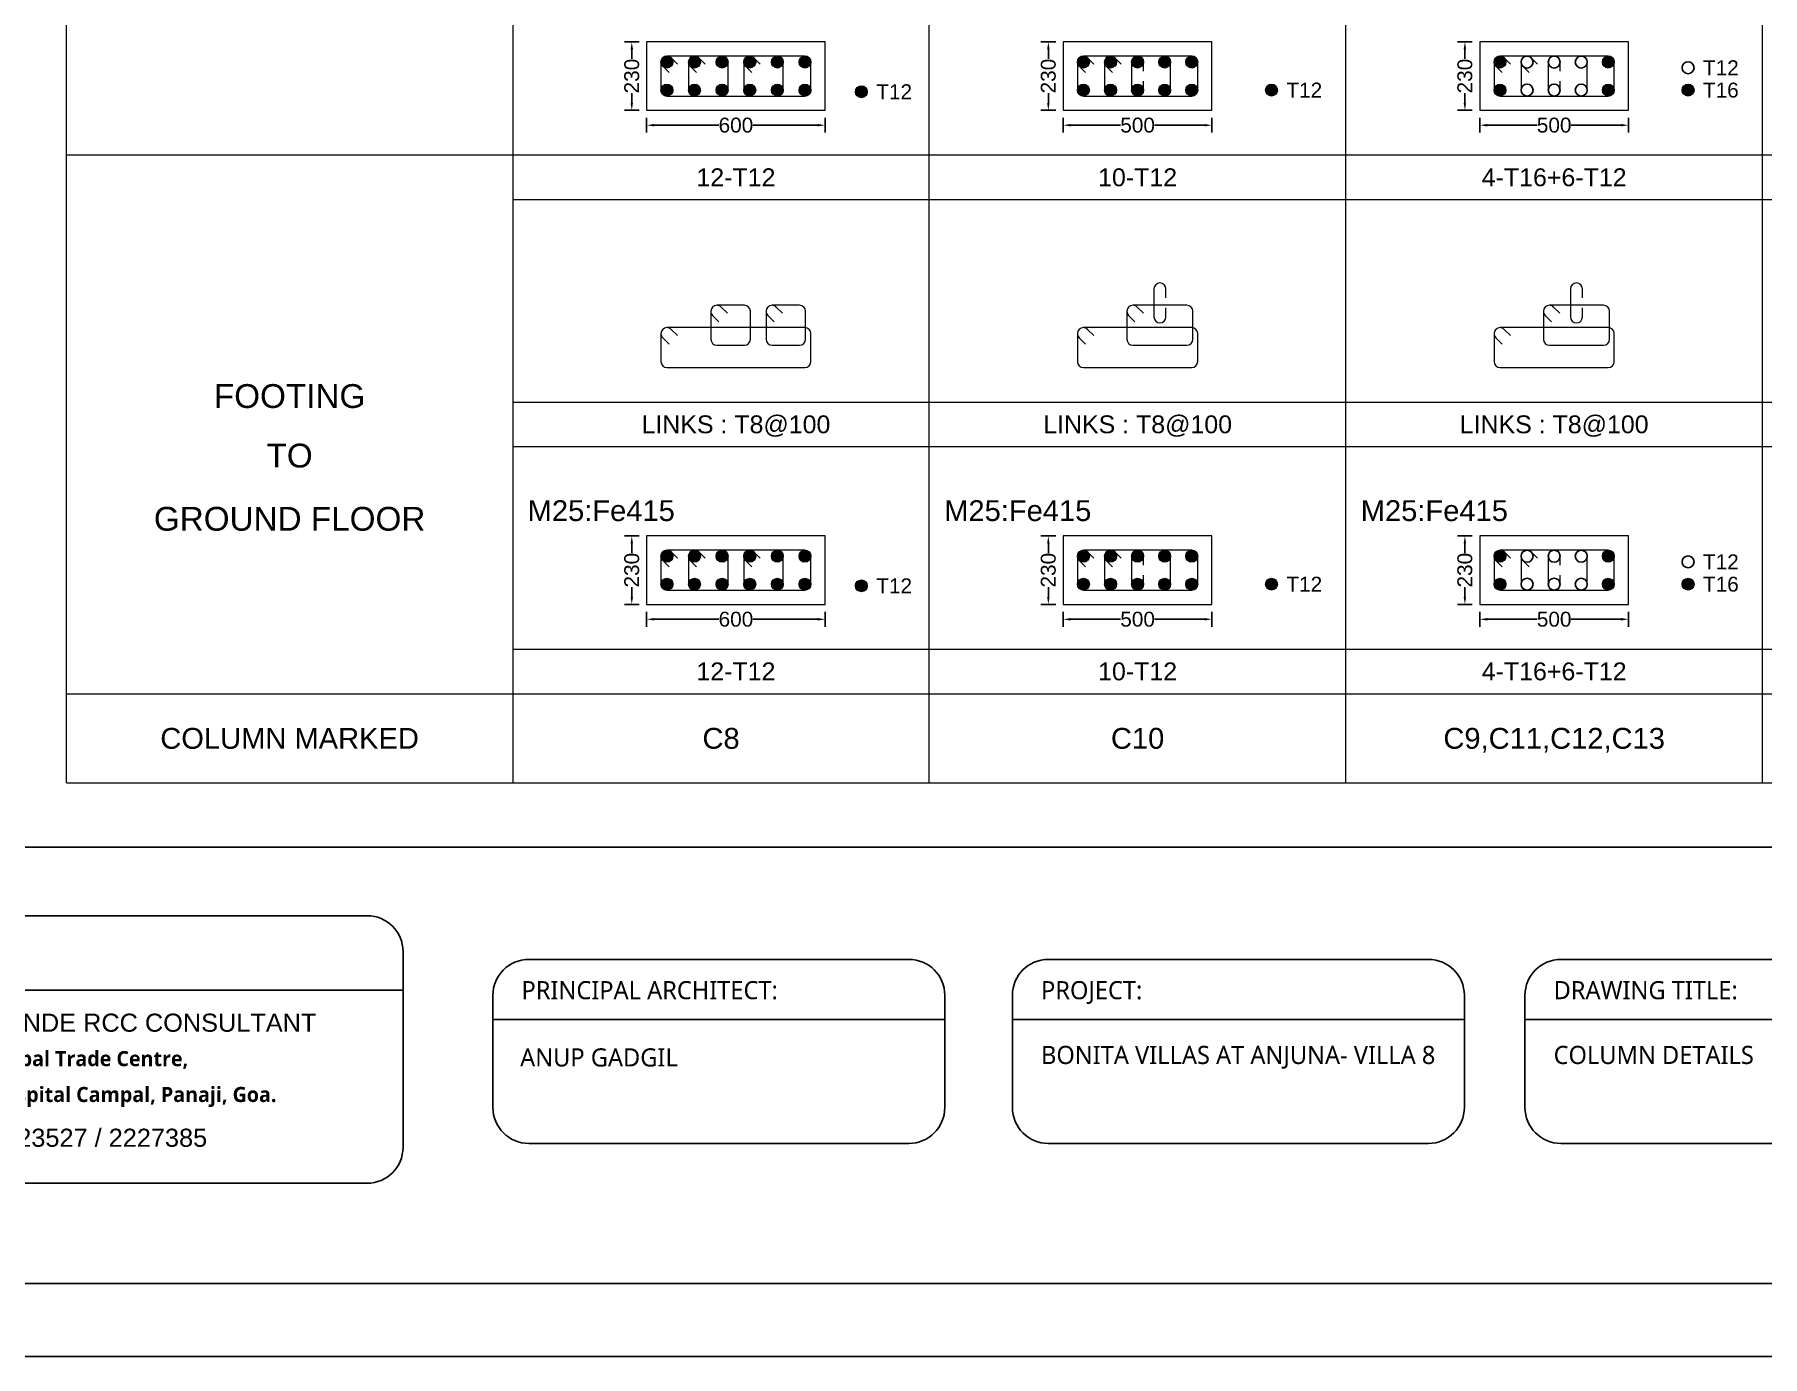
# Model space of a CAD drawing. Header units: millimetres. Extents: x 660818 to 959388, y -495289 to 50450.
# Drawn here: x 731045 to 736852, y -120257 to -115816 of the extents above; entities that cross this region are included whole.
import ezdxf
from ezdxf.enums import TextEntityAlignment as Align

# ---------------------------------------------------------------- set-up
doc = ezdxf.new("R2010")
doc.units = ezdxf.units.MM
doc.header["$LTSCALE"] = 0.01
doc.header["$MEASUREMENT"] = 0
doc.header["$PDMODE"] = 35
for name, color, linetype, lineweight in [('Bar', 4, 'Continuous', 0), ('BorderLine', 7, 'Continuous', 0), ('ConCreatPl', 6, 'Continuous', 0), ('Dim Line', 140, 'Continuous', 0), ('Stirrup', 7, 'Continuous', 0), ('Text1', 2, 'Continuous', 0)]:
    doc.layers.add(name, color=color, linetype=linetype, lineweight=lineweight)
doc.layers.add('RAFT', color=1, linetype='Continuous')
doc.layers.add('Reinforcement', color=130, linetype='Continuous')
doc.styles.add('New Style', font='arial.ttf', dxfattribs={"height": 50})
doc.styles.get("Standard").update_dxf_attribs({"font": 'arial.ttf'})
doc.dimstyles.new('MyDim', dxfattribs={"dimtxt": 50, "dimasz": 25, "dimexe": 25, "dimexo": 25, "dimgap": 2, "dimtad": 0, "dimtxsty": 'New Style', "dimcen": 2.5, "dimadec": 0, "dimazin": 2, "dimtfac": 1, "dimtdec": 4, "dimtofl": 0, "dimtmove": 0, "dimatfit": 3, "dimfxl": 1, "dimtolj": 1, "dimtzin": 0, "dimarcsym": 0})

# ---------------------------------------------------------------- blocks, each defined once
blk = doc.blocks.new('*D926')
at = {"layer": 'Defpoints', "color": 0, "transparency": 16777216}
for p in [(734501.9, -117730.1), (735001.9, -117730.1), (735001.9, -117780.1)]:
    blk.add_point(p, dxfattribs=at)
at = {"layer": 'Dim Line', "color": 0, "lineweight": -2, "transparency": 16777216}
for p, q in [((734501.9, -117755.1), (734501.9, -117805.1)), ((735001.9, -117755.1), (735001.9, -117805.1)), ((734526.9, -117780.1), (734694.8, -117780.1)), ((734976.9, -117780.1), (734809.1, -117780.1))]:
    blk.add_line(p, q, dxfattribs=at)
at = {"layer": 'Dim Line', "color": 0, "transparency": 16777216}
for points in [[(734526.9, -117775.9), (734526.9, -117784.3), (734501.9, -117780.1)], [(734976.9, -117775.9), (734976.9, -117784.3), (735001.9, -117780.1)]]:
    blk.add_solid(points, dxfattribs=at)
at = {"layer": 'Dim Line', "color": 0, "transparency": 16777216, "insert": (734751.9, -117780.1), "char_height": 50, "attachment_point": 5, "style": 'New Style'}
blk.add_mtext('\\A1;500', dxfattribs=at)
blk = doc.blocks.new('*D927')
at = {"layer": 'Defpoints', "color": 0, "transparency": 16777216}
for p in [(734451.9, -117500.1), (734501.9, -117500.1), (734501.9, -117730.1)]:
    blk.add_point(p, dxfattribs=at)
at = {"layer": 'Dim Line', "color": 0, "lineweight": -2, "transparency": 16777216}
for p, q in [((734476.9, -117500.1), (734426.9, -117500.1)), ((734451.9, -117525.1), (734451.9, -117557.5)), ((734451.9, -117705.1), (734451.9, -117672.7)), ((734476.9, -117730.1), (734426.9, -117730.1))]:
    blk.add_line(p, q, dxfattribs=at)
at = {"layer": 'Dim Line', "color": 0, "transparency": 16777216}
for points in [[(734447.8, -117525.1), (734456.1, -117525.1), (734451.9, -117500.1)], [(734447.8, -117705.1), (734456.1, -117705.1), (734451.9, -117730.1)]]:
    blk.add_solid(points, dxfattribs=at)
at = {"layer": 'Dim Line', "color": 0, "transparency": 16777216, "insert": (734451.9, -117615.1), "char_height": 50, "attachment_point": 5, "rotation": 90, "style": 'New Style'}
blk.add_mtext('\\A1;230', dxfattribs=at)
blk = doc.blocks.new('*D918')
at = {"layer": 'Defpoints', "color": 0, "transparency": 16777216}
for p in [(734501.9, -116070.1), (735001.9, -116070.1), (735001.9, -116120.1)]:
    blk.add_point(p, dxfattribs=at)
at = {"layer": 'Dim Line', "color": 0, "lineweight": -2, "transparency": 16777216}
for p, q in [((734501.9, -116095.1), (734501.9, -116145.1)), ((734526.9, -116120.1), (734694.8, -116120.1)), ((734976.9, -116120.1), (734809.1, -116120.1)), ((735001.9, -116095.1), (735001.9, -116145.1))]:
    blk.add_line(p, q, dxfattribs=at)
at = {"layer": 'Dim Line', "color": 0, "transparency": 16777216}
for points in [[(734526.9, -116115.9), (734526.9, -116124.3), (734501.9, -116120.1)], [(734976.9, -116115.9), (734976.9, -116124.3), (735001.9, -116120.1)]]:
    blk.add_solid(points, dxfattribs=at)
at = {"layer": 'Dim Line', "color": 0, "transparency": 16777216, "insert": (734751.9, -116120.1), "char_height": 50, "attachment_point": 5, "style": 'New Style'}
blk.add_mtext('\\A1;500', dxfattribs=at)
blk = doc.blocks.new('*D919')
at = {"layer": 'Defpoints', "color": 0, "transparency": 16777216}
for p in [(734451.9, -115840.1), (734501.9, -115840.1), (734501.9, -116070.1)]:
    blk.add_point(p, dxfattribs=at)
at = {"layer": 'Dim Line', "color": 0, "lineweight": -2, "transparency": 16777216}
for p, q in [((734476.9, -115840.1), (734426.9, -115840.1)), ((734451.9, -115865.1), (734451.9, -115897.5)), ((734451.9, -116045.1), (734451.9, -116012.7)), ((734476.9, -116070.1), (734426.9, -116070.1))]:
    blk.add_line(p, q, dxfattribs=at)
at = {"layer": 'Dim Line', "color": 0, "transparency": 16777216}
for points in [[(734447.8, -115865.1), (734456.1, -115865.1), (734451.9, -115840.1)], [(734447.8, -116045.1), (734456.1, -116045.1), (734451.9, -116070.1)]]:
    blk.add_solid(points, dxfattribs=at)
at = {"layer": 'Dim Line', "color": 0, "transparency": 16777216, "insert": (734451.9, -115955.1), "char_height": 50, "attachment_point": 5, "rotation": 90, "style": 'New Style'}
blk.add_mtext('\\A1;230', dxfattribs=at)
blk = doc.blocks.new('*D902')
at = {"layer": 'Defpoints', "color": 0, "transparency": 16777216}
for p in [(735901.9, -116070.1), (736401.9, -116070.1), (736401.9, -116120.1)]:
    blk.add_point(p, dxfattribs=at)
at = {"layer": 'Dim Line', "color": 0, "lineweight": -2, "transparency": 16777216}
for p, q in [((735901.9, -116095.1), (735901.9, -116145.1)), ((735926.9, -116120.1), (736094.8, -116120.1)), ((736376.9, -116120.1), (736209.1, -116120.1)), ((736401.9, -116095.1), (736401.9, -116145.1))]:
    blk.add_line(p, q, dxfattribs=at)
at = {"layer": 'Dim Line', "color": 0, "transparency": 16777216}
for points in [[(735926.9, -116115.9), (735926.9, -116124.3), (735901.9, -116120.1)], [(736376.9, -116115.9), (736376.9, -116124.3), (736401.9, -116120.1)]]:
    blk.add_solid(points, dxfattribs=at)
at = {"layer": 'Dim Line', "color": 0, "transparency": 16777216, "insert": (736151.9, -116120.1), "char_height": 50, "attachment_point": 5, "style": 'New Style'}
blk.add_mtext('\\A1;500', dxfattribs=at)
blk = doc.blocks.new('*D903')
at = {"layer": 'Defpoints', "color": 0, "transparency": 16777216}
for p in [(735851.9, -115840.1), (735901.9, -115840.1), (735901.9, -116070.1)]:
    blk.add_point(p, dxfattribs=at)
at = {"layer": 'Dim Line', "color": 0, "lineweight": -2, "transparency": 16777216}
for p, q in [((735876.9, -115840.1), (735826.9, -115840.1)), ((735851.9, -115865.1), (735851.9, -115897.5)), ((735851.9, -116045.1), (735851.9, -116012.7)), ((735876.9, -116070.1), (735826.9, -116070.1))]:
    blk.add_line(p, q, dxfattribs=at)
at = {"layer": 'Dim Line', "color": 0, "transparency": 16777216}
for points in [[(735847.8, -115865.1), (735856.1, -115865.1), (735851.9, -115840.1)], [(735847.8, -116045.1), (735856.1, -116045.1), (735851.9, -116070.1)]]:
    blk.add_solid(points, dxfattribs=at)
at = {"layer": 'Dim Line', "color": 0, "transparency": 16777216, "insert": (735851.9, -115955.1), "char_height": 50, "attachment_point": 5, "rotation": 90, "style": 'New Style'}
blk.add_mtext('\\A1;230', dxfattribs=at)
blk = doc.blocks.new('Dia12')
at = {"layer": 'Reinforcement'}
blk.add_circle((0, 0), 20, dxfattribs=at)
blk = doc.blocks.new('*D904')
at = {"layer": 'Defpoints', "color": 0, "transparency": 16777216}
for p in [(735901.9, -117730.1), (736401.9, -117730.1), (736401.9, -117780.1)]:
    blk.add_point(p, dxfattribs=at)
at = {"layer": 'Dim Line', "color": 0, "lineweight": -2, "transparency": 16777216}
for p, q in [((735901.9, -117755.1), (735901.9, -117805.1)), ((736401.9, -117755.1), (736401.9, -117805.1)), ((735926.9, -117780.1), (736094.8, -117780.1)), ((736376.9, -117780.1), (736209.1, -117780.1))]:
    blk.add_line(p, q, dxfattribs=at)
at = {"layer": 'Dim Line', "color": 0, "transparency": 16777216}
for points in [[(735926.9, -117775.9), (735926.9, -117784.3), (735901.9, -117780.1)], [(736376.9, -117775.9), (736376.9, -117784.3), (736401.9, -117780.1)]]:
    blk.add_solid(points, dxfattribs=at)
at = {"layer": 'Dim Line', "color": 0, "transparency": 16777216, "insert": (736151.9, -117780.1), "char_height": 50, "attachment_point": 5, "style": 'New Style'}
blk.add_mtext('\\A1;500', dxfattribs=at)
blk = doc.blocks.new('*D905')
at = {"layer": 'Defpoints', "color": 0, "transparency": 16777216}
for p in [(735851.9, -117500.1), (735901.9, -117500.1), (735901.9, -117730.1)]:
    blk.add_point(p, dxfattribs=at)
at = {"layer": 'Dim Line', "color": 0, "lineweight": -2, "transparency": 16777216}
for p, q in [((735876.9, -117500.1), (735826.9, -117500.1)), ((735851.9, -117525.1), (735851.9, -117557.5)), ((735851.9, -117705.1), (735851.9, -117672.7)), ((735876.9, -117730.1), (735826.9, -117730.1))]:
    blk.add_line(p, q, dxfattribs=at)
at = {"layer": 'Dim Line', "color": 0, "transparency": 16777216}
for points in [[(735847.8, -117525.1), (735856.1, -117525.1), (735851.9, -117500.1)], [(735847.8, -117705.1), (735856.1, -117705.1), (735851.9, -117730.1)]]:
    blk.add_solid(points, dxfattribs=at)
at = {"layer": 'Dim Line', "color": 0, "transparency": 16777216, "insert": (735851.9, -117615.1), "char_height": 50, "attachment_point": 5, "rotation": 90, "style": 'New Style'}
blk.add_mtext('\\A1;230', dxfattribs=at)
blk = doc.blocks.new('*D900')
at = {"layer": 'Defpoints', "color": 0, "transparency": 16777216}
for p in [(733101.9, -117730.1), (733701.9, -117730.1), (733701.9, -117780.1)]:
    blk.add_point(p, dxfattribs=at)
at = {"layer": 'Dim Line', "color": 0, "lineweight": -2, "transparency": 16777216}
for p, q in [((733101.9, -117755.1), (733101.9, -117805.1)), ((733701.9, -117755.1), (733701.9, -117805.1)), ((733126.9, -117780.1), (733344.6, -117780.1)), ((733676.9, -117780.1), (733459.2, -117780.1))]:
    blk.add_line(p, q, dxfattribs=at)
at = {"layer": 'Dim Line', "color": 0, "transparency": 16777216}
for points in [[(733126.9, -117775.9), (733126.9, -117784.3), (733101.9, -117780.1)], [(733676.9, -117775.9), (733676.9, -117784.3), (733701.9, -117780.1)]]:
    blk.add_solid(points, dxfattribs=at)
at = {"layer": 'Dim Line', "color": 0, "transparency": 16777216, "insert": (733401.9, -117780.1), "char_height": 50, "attachment_point": 5, "style": 'New Style'}
blk.add_mtext('\\A1;600', dxfattribs=at)
blk = doc.blocks.new('*D901')
at = {"layer": 'Defpoints', "color": 0, "transparency": 16777216}
for p in [(733051.9, -117500.1), (733101.9, -117500.1), (733101.9, -117730.1)]:
    blk.add_point(p, dxfattribs=at)
at = {"layer": 'Dim Line', "color": 0, "lineweight": -2, "transparency": 16777216}
for p, q in [((733076.9, -117500.1), (733026.9, -117500.1)), ((733051.9, -117525.1), (733051.9, -117557.5)), ((733051.9, -117705.1), (733051.9, -117672.7)), ((733076.9, -117730.1), (733026.9, -117730.1))]:
    blk.add_line(p, q, dxfattribs=at)
at = {"layer": 'Dim Line', "color": 0, "transparency": 16777216}
for points in [[(733047.8, -117525.1), (733056.1, -117525.1), (733051.9, -117500.1)], [(733047.8, -117705.1), (733056.1, -117705.1), (733051.9, -117730.1)]]:
    blk.add_solid(points, dxfattribs=at)
at = {"layer": 'Dim Line', "color": 0, "transparency": 16777216, "insert": (733051.9, -117615.1), "char_height": 50, "attachment_point": 5, "rotation": 90, "style": 'New Style'}
blk.add_mtext('\\A1;230', dxfattribs=at)
blk = doc.blocks.new('*D882')
at = {"layer": 'Defpoints', "color": 0, "transparency": 16777216}
for p in [(733101.9, -116070.1), (733701.9, -116070.1), (733701.9, -116120.1)]:
    blk.add_point(p, dxfattribs=at)
at = {"layer": 'Dim Line', "color": 0, "lineweight": -2, "transparency": 16777216}
for p, q in [((733101.9, -116095.1), (733101.9, -116145.1)), ((733126.9, -116120.1), (733344.6, -116120.1)), ((733676.9, -116120.1), (733459.2, -116120.1)), ((733701.9, -116095.1), (733701.9, -116145.1))]:
    blk.add_line(p, q, dxfattribs=at)
at = {"layer": 'Dim Line', "color": 0, "transparency": 16777216}
for points in [[(733126.9, -116115.9), (733126.9, -116124.3), (733101.9, -116120.1)], [(733676.9, -116115.9), (733676.9, -116124.3), (733701.9, -116120.1)]]:
    blk.add_solid(points, dxfattribs=at)
at = {"layer": 'Dim Line', "color": 0, "transparency": 16777216, "insert": (733401.9, -116120.1), "char_height": 50, "attachment_point": 5, "style": 'New Style'}
blk.add_mtext('\\A1;600', dxfattribs=at)
blk = doc.blocks.new('*D883')
at = {"layer": 'Defpoints', "color": 0, "transparency": 16777216}
for p in [(733051.9, -115840.1), (733101.9, -115840.1), (733101.9, -116070.1)]:
    blk.add_point(p, dxfattribs=at)
at = {"layer": 'Dim Line', "color": 0, "lineweight": -2, "transparency": 16777216}
for p, q in [((733076.9, -115840.1), (733026.9, -115840.1)), ((733051.9, -115865.1), (733051.9, -115897.5)), ((733051.9, -116045.1), (733051.9, -116012.7)), ((733076.9, -116070.1), (733026.9, -116070.1))]:
    blk.add_line(p, q, dxfattribs=at)
at = {"layer": 'Dim Line', "color": 0, "transparency": 16777216}
for points in [[(733047.8, -115865.1), (733056.1, -115865.1), (733051.9, -115840.1)], [(733047.8, -116045.1), (733056.1, -116045.1), (733051.9, -116070.1)]]:
    blk.add_solid(points, dxfattribs=at)
at = {"layer": 'Dim Line', "color": 0, "transparency": 16777216, "insert": (733051.9, -115955.1), "char_height": 50, "attachment_point": 5, "rotation": 90, "style": 'New Style'}
blk.add_mtext('\\A1;230', dxfattribs=at)

msp = doc.modelspace()

# ---------------------------------------------------------------- hatches: boundary and pattern name
at = {"layer": 'Bar'}
h = msp.add_hatch(color=256, dxfattribs=at)
edge = h.paths.add_edge_path()
edge.add_arc((733169.921, -115908.091), 20, 0, 360)
h = msp.add_hatch(color=256, dxfattribs=at)
edge = h.paths.add_edge_path()
edge.add_arc((733262.721, -115908.091), 20, 0, 360)
h = msp.add_hatch(color=256, dxfattribs=at)
edge = h.paths.add_edge_path()
edge.add_arc((733355.521, -115908.091), 20, 0, 360)
h = msp.add_hatch(color=256, dxfattribs=at)
edge = h.paths.add_edge_path()
edge.add_arc((733448.321, -115908.091), 20, 0, 360)
h = msp.add_hatch(color=256, dxfattribs=at)
edge = h.paths.add_edge_path()
edge.add_arc((733541.121, -115908.091), 20, 0, 360)
h = msp.add_hatch(color=256, dxfattribs=at)
edge = h.paths.add_edge_path()
edge.add_arc((733633.921, -115908.091), 20, 0, 360)
h = msp.add_hatch(color=256, dxfattribs=at)
edge = h.paths.add_edge_path()
edge.add_arc((734569.921, -115908.091), 20, 0, 360)
h = msp.add_hatch(color=256, dxfattribs=at)
edge = h.paths.add_edge_path()
edge.add_arc((734660.921, -115908.091), 20, 0, 360)
h = msp.add_hatch(color=256, dxfattribs=at)
edge = h.paths.add_edge_path()
edge.add_arc((734751.921, -115908.091), 20, 0, 360)
h = msp.add_hatch(color=256, dxfattribs=at)
edge = h.paths.add_edge_path()
edge.add_arc((734842.921, -115908.091), 20, 0, 360)
h = msp.add_hatch(color=256, dxfattribs=at)
edge = h.paths.add_edge_path()
edge.add_arc((734933.921, -115908.091), 20, 0, 360)
h = msp.add_hatch(color=256, dxfattribs=at)
edge = h.paths.add_edge_path()
edge.add_arc((735969.921, -115908.091), 20, 0, 360)
h = msp.add_hatch(color=256, dxfattribs=at)
edge = h.paths.add_edge_path()
edge.add_arc((736333.921, -115908.091), 20, 0, 360)
h = msp.add_hatch(color=256, dxfattribs=at)
edge = h.paths.add_edge_path()
edge.add_arc((733169.921, -116002.091), 20, 0, 360)
h = msp.add_hatch(color=256, dxfattribs=at)
edge = h.paths.add_edge_path()
edge.add_arc((733262.721, -116002.091), 20, 0, 360)
h = msp.add_hatch(color=256, dxfattribs=at)
edge = h.paths.add_edge_path()
edge.add_arc((733355.521, -116002.091), 20, 0, 360)
h = msp.add_hatch(color=256, dxfattribs=at)
edge = h.paths.add_edge_path()
edge.add_arc((733448.321, -116002.091), 20, 0, 360)
h = msp.add_hatch(color=256, dxfattribs=at)
edge = h.paths.add_edge_path()
edge.add_arc((733541.121, -116002.091), 20, 0, 360)
h = msp.add_hatch(color=256, dxfattribs=at)
edge = h.paths.add_edge_path()
edge.add_arc((733633.921, -116002.091), 20, 0, 360)
h = msp.add_hatch(color=256, dxfattribs=at)
edge = h.paths.add_edge_path()
edge.add_arc((733823.561, -116007.684), 20, 0, 360)
h = msp.add_hatch(color=256, dxfattribs=at)
edge = h.paths.add_edge_path()
edge.add_arc((734569.921, -116002.091), 20, 0, 360)
h = msp.add_hatch(color=256, dxfattribs=at)
edge = h.paths.add_edge_path()
edge.add_arc((734660.921, -116002.091), 20, 0, 360)
h = msp.add_hatch(color=256, dxfattribs=at)
edge = h.paths.add_edge_path()
edge.add_arc((734751.921, -116002.091), 20, 0, 360)
h = msp.add_hatch(color=256, dxfattribs=at)
edge = h.paths.add_edge_path()
edge.add_arc((734842.921, -116002.091), 20, 0, 360)
h = msp.add_hatch(color=256, dxfattribs=at)
edge = h.paths.add_edge_path()
edge.add_arc((734933.921, -116002.091), 20, 0, 360)
h = msp.add_hatch(color=256, dxfattribs=at)
edge = h.paths.add_edge_path()
edge.add_arc((735201.921, -116002.091), 20, 0, 360)
h = msp.add_hatch(color=256, dxfattribs=at)
edge = h.paths.add_edge_path()
edge.add_arc((735969.921, -116002.091), 20, 0, 360)
h = msp.add_hatch(color=256, dxfattribs=at)
edge = h.paths.add_edge_path()
edge.add_arc((736333.921, -116002.091), 20, 0, 360)
h = msp.add_hatch(color=256, dxfattribs=at)
edge = h.paths.add_edge_path()
edge.add_arc((736601.921, -116002.091), 20, 0, 360)
h = msp.add_hatch(color=256, dxfattribs=at)
edge = h.paths.add_edge_path()
edge.add_arc((733169.921, -117568.091), 20, 0, 360)
h = msp.add_hatch(color=256, dxfattribs=at)
edge = h.paths.add_edge_path()
edge.add_arc((733262.721, -117568.091), 20, 0, 360)
h = msp.add_hatch(color=256, dxfattribs=at)
edge = h.paths.add_edge_path()
edge.add_arc((733355.521, -117568.091), 20, 0, 360)
h = msp.add_hatch(color=256, dxfattribs=at)
edge = h.paths.add_edge_path()
edge.add_arc((733448.321, -117568.091), 20, 0, 360)
h = msp.add_hatch(color=256, dxfattribs=at)
edge = h.paths.add_edge_path()
edge.add_arc((733541.121, -117568.091), 20, 0, 360)
h = msp.add_hatch(color=256, dxfattribs=at)
edge = h.paths.add_edge_path()
edge.add_arc((733633.921, -117568.091), 20, 0, 360)
h = msp.add_hatch(color=256, dxfattribs=at)
edge = h.paths.add_edge_path()
edge.add_arc((734569.921, -117568.091), 20, 0, 360)
h = msp.add_hatch(color=256, dxfattribs=at)
edge = h.paths.add_edge_path()
edge.add_arc((734660.921, -117568.091), 20, 0, 360)
h = msp.add_hatch(color=256, dxfattribs=at)
edge = h.paths.add_edge_path()
edge.add_arc((734751.921, -117568.091), 20, 0, 360)
h = msp.add_hatch(color=256, dxfattribs=at)
edge = h.paths.add_edge_path()
edge.add_arc((734842.921, -117568.091), 20, 0, 360)
h = msp.add_hatch(color=256, dxfattribs=at)
edge = h.paths.add_edge_path()
edge.add_arc((734933.921, -117568.091), 20, 0, 360)
h = msp.add_hatch(color=256, dxfattribs=at)
edge = h.paths.add_edge_path()
edge.add_arc((735969.921, -117568.091), 20, 0, 360)
h = msp.add_hatch(color=256, dxfattribs=at)
edge = h.paths.add_edge_path()
edge.add_arc((736333.921, -117568.091), 20, 0, 360)
h = msp.add_hatch(color=256, dxfattribs=at)
edge = h.paths.add_edge_path()
edge.add_arc((733169.921, -117662.091), 20, 0, 360)
h = msp.add_hatch(color=256, dxfattribs=at)
edge = h.paths.add_edge_path()
edge.add_arc((733262.721, -117662.091), 20, 0, 360)
h = msp.add_hatch(color=256, dxfattribs=at)
edge = h.paths.add_edge_path()
edge.add_arc((733355.521, -117662.091), 20, 0, 360)
h = msp.add_hatch(color=256, dxfattribs=at)
edge = h.paths.add_edge_path()
edge.add_arc((733448.321, -117662.091), 20, 0, 360)
h = msp.add_hatch(color=256, dxfattribs=at)
edge = h.paths.add_edge_path()
edge.add_arc((733541.121, -117662.091), 20, 0, 360)
h = msp.add_hatch(color=256, dxfattribs=at)
edge = h.paths.add_edge_path()
edge.add_arc((733633.921, -117662.091), 20, 0, 360)
h = msp.add_hatch(color=256, dxfattribs=at)
edge = h.paths.add_edge_path()
edge.add_arc((733823.561, -117667.684), 20, 0, 360)
h = msp.add_hatch(color=256, dxfattribs=at)
edge = h.paths.add_edge_path()
edge.add_arc((734569.921, -117662.091), 20, 0, 360)
h = msp.add_hatch(color=256, dxfattribs=at)
edge = h.paths.add_edge_path()
edge.add_arc((734660.921, -117662.091), 20, 0, 360)
h = msp.add_hatch(color=256, dxfattribs=at)
edge = h.paths.add_edge_path()
edge.add_arc((734751.921, -117662.091), 20, 0, 360)
h = msp.add_hatch(color=256, dxfattribs=at)
edge = h.paths.add_edge_path()
edge.add_arc((734842.921, -117662.091), 20, 0, 360)
h = msp.add_hatch(color=256, dxfattribs=at)
edge = h.paths.add_edge_path()
edge.add_arc((734933.921, -117662.091), 20, 0, 360)
h = msp.add_hatch(color=256, dxfattribs=at)
edge = h.paths.add_edge_path()
edge.add_arc((735201.921, -117662.091), 20, 0, 360)
h = msp.add_hatch(color=256, dxfattribs=at)
edge = h.paths.add_edge_path()
edge.add_arc((735969.921, -117662.091), 20, 0, 360)
h = msp.add_hatch(color=256, dxfattribs=at)
edge = h.paths.add_edge_path()
edge.add_arc((736333.921, -117662.091), 20, 0, 360)
h = msp.add_hatch(color=256, dxfattribs=at)
edge = h.paths.add_edge_path()
edge.add_arc((736601.921, -117662.091), 20, 0, 360)

# ---------------------------------------------------------------- linework, layer by layer
at = {"color": 151}
for p, q in [((730270.793, -119025.861), (732283.147, -119025.861)), ((732585.135, -119124.565), (734103.979, -119124.565)), ((734331.225, -119124.565), (735850.07, -119124.565)), ((736053.858, -119124.565), (737572.703, -119124.565))]:
    msp.add_line(p, q, dxfattribs=at)
for points in [[(730391.293, -118776.048), (732162.647, -118776.048, -0.41421356), (732283.147, -118896.549), (732283.147, -119554.389, -0.41421356), (732162.647, -119674.889), (730391.293, -119674.889, -0.41421356), (730270.793, -119554.389), (730270.793, -118896.549, -0.41421356)], [(732705.635, -118922.775), (733983.479, -118922.775, -0.41421356), (734103.979, -119043.276), (734103.979, -119420.533, -0.41421356), (733983.479, -119541.033), (732705.635, -119541.033, -0.41421356), (732585.135, -119420.533), (732585.135, -119043.276, -0.41421356)], [(734451.726, -118922.775), (735729.569, -118922.775, -0.41421356), (735850.07, -119043.276), (735850.07, -119420.533, -0.41421356), (735729.569, -119541.033), (734451.726, -119541.033, -0.41421356), (734331.225, -119420.533), (734331.225, -119043.276, -0.41421356)], [(736174.359, -118922.775), (737452.202, -118922.775, -0.41421356), (737572.703, -119043.276), (737572.703, -119420.533, -0.41421356), (737452.202, -119541.033), (736174.359, -119541.033, -0.41421356), (736053.858, -119420.533), (736053.858, -119043.276, -0.41421356)]]:
    msp.add_lwpolyline(points, format="xyb", close=True, dxfattribs=at)
at = {"layer": 'Bar'}
for centre in [(733169.921, -115908.091), (733262.721, -115908.091), (733355.521, -115908.091), (733448.321, -115908.091), (733541.121, -115908.091), (733633.921, -115908.091), (734569.921, -115908.091), (734660.921, -115908.091), (734751.921, -115908.091), (734842.921, -115908.091), (734933.921, -115908.091), (735969.921, -115908.091), (736333.921, -115908.091), (733169.921, -116002.091), (733262.721, -116002.091), (733355.521, -116002.091), (733448.321, -116002.091), (733541.121, -116002.091), (733633.921, -116002.091), (733823.561, -116007.684), (734569.921, -116002.091), (734660.921, -116002.091), (734751.921, -116002.091), (734842.921, -116002.091), (734933.921, -116002.091), (735201.921, -116002.091), (735969.921, -116002.091), (736333.921, -116002.091), (736601.921, -116002.091), (733169.921, -117568.091), (733262.721, -117568.091), (733355.521, -117568.091), (733448.321, -117568.091), (733541.121, -117568.091), (733633.921, -117568.091), (734569.921, -117568.091), (734660.921, -117568.091), (734751.921, -117568.091), (734842.921, -117568.091), (734933.921, -117568.091), (735969.921, -117568.091), (736333.921, -117568.091), (733169.921, -117662.091), (733262.721, -117662.091), (733355.521, -117662.091), (733448.321, -117662.091), (733541.121, -117662.091), (733633.921, -117662.091), (733823.561, -117667.684), (734569.921, -117662.091), (734660.921, -117662.091), (734751.921, -117662.091), (734842.921, -117662.091), (734933.921, -117662.091), (735201.921, -117662.091), (735969.921, -117662.091), (736333.921, -117662.091), (736601.921, -117662.091)]:
    msp.add_circle(centre, 20, dxfattribs=at)
at = {"layer": 'BorderLine'}
for p, q in [((732651.921, -111390.091), (732651.921, -118330.091)), ((731151.921, -116230.091), (731151.921, -114430.091)), ((736851.921, -116220.091), (736851.921, -114560.091)), ((734051.921, -116370.091), (734051.921, -114710.091)), ((734051.921, -116370.091), (734051.921, -114710.091)), ((735451.921, -116370.091), (735451.921, -114710.091)), ((736851.921, -116370.091), (736851.921, -114710.091)), ((731151.921, -116220.091), (732651.921, -116220.091)), ((731151.921, -118030.091), (731151.921, -116230.091)), ((732651.921, -116220.091), (734151.921, -116220.091)), ((734051.921, -116220.091), (735451.921, -116220.091)), ((735451.921, -116220.091), (736851.921, -116220.091)), ((736851.921, -117880.091), (736851.921, -116220.091)), ((736851.921, -116220.091), (738251.921, -116220.091)), ((732651.921, -116370.091), (734151.921, -116370.091)), ((734051.921, -118030.091), (734051.921, -116370.091)), ((734051.921, -118030.091), (734051.921, -116370.091)), ((734051.921, -116370.091), (735451.921, -116370.091)), ((735451.921, -118030.091), (735451.921, -116370.091)), ((735451.921, -116370.091), (736851.921, -116370.091)), ((735451.921, -116370.091), (736851.921, -116370.091)), ((736851.921, -118030.091), (736851.921, -116370.091)), ((736851.921, -116370.091), (738251.921, -116370.091)), ((732651.921, -117050.091), (734151.921, -117050.091)), ((734051.921, -117050.091), (735451.921, -117050.091)), ((735451.921, -117050.091), (736851.921, -117050.091)), ((736851.921, -117050.091), (738251.921, -117050.091)), ((732651.921, -117200.091), (734151.921, -117200.091)), ((734051.921, -117200.091), (735451.921, -117200.091)), ((735451.921, -117200.091), (736851.921, -117200.091)), ((736851.921, -117200.091), (738251.921, -117200.091)), ((732651.921, -117880.091), (734151.921, -117880.091)), ((734051.921, -117880.091), (735451.921, -117880.091)), ((735451.921, -117880.091), (736851.921, -117880.091)), ((736851.921, -118180.091), (736851.921, -117880.091)), ((736851.921, -117880.091), (738251.921, -117880.091)), ((731151.921, -118330.091), (731151.921, -118030.091)), ((731151.921, -118030.091), (732651.921, -118030.091)), ((731151.921, -118030.091), (732651.921, -118030.091)), ((732651.921, -118030.091), (734051.921, -118030.091)), ((732651.921, -118030.091), (734051.921, -118030.091)), ((732651.921, -118030.091), (734051.921, -118030.091)), ((734051.921, -118330.091), (734051.921, -118030.091)), ((734051.921, -118330.091), (734051.921, -118030.091)), ((734051.921, -118030.091), (735451.921, -118030.091)), ((734051.921, -118030.091), (735451.921, -118030.091)), ((735451.921, -118330.091), (735451.921, -118030.091)), ((735451.921, -118330.091), (735451.921, -118030.091)), ((735451.921, -118030.091), (736851.921, -118030.091)), ((735451.921, -118030.091), (736851.921, -118030.091)), ((736851.921, -118330.091), (736851.921, -118030.091)), ((736851.921, -118030.091), (738251.921, -118030.091)), ((731151.921, -118330.091), (732651.921, -118330.091)), ((732651.921, -118330.091), (734051.921, -118330.091)), ((734051.921, -118330.091), (735451.921, -118330.091)), ((735451.921, -118330.091), (736851.921, -118330.091)), ((736851.921, -118330.091), (738251.921, -118330.091))]:
    msp.add_line(p, q, dxfattribs=at)
at = {"layer": 'ConCreatPl', "flags": 128}
for points in [[(733101.921, -116070.091), (733701.921, -116070.091), (733701.921, -115840.091), (733101.921, -115840.091)], [(734501.921, -116070.091), (735001.921, -116070.091), (735001.921, -115840.091), (734501.921, -115840.091)], [(735901.921, -116070.091), (736401.921, -116070.091), (736401.921, -115840.091), (735901.921, -115840.091)], [(733101.921, -117730.091), (733701.921, -117730.091), (733701.921, -117500.091), (733101.921, -117500.091)], [(734501.921, -117730.091), (735001.921, -117730.091), (735001.921, -117500.091), (734501.921, -117500.091)], [(735901.921, -117730.091), (736401.921, -117730.091), (736401.921, -117500.091), (735901.921, -117500.091)]]:
    msp.add_lwpolyline(points, close=True, dxfattribs=at)
at = {"layer": 'RAFT', "ltscale": 0.5}
msp.add_line((740386.555, -118545.714), (730117.794, -118545.714), dxfattribs=at)
for points in [[(729935.81, -110531.714), (740537.397, -110531.714), (740537.397, -120256.738), (729935.81, -120256.738)], [(730117.794, -110757.542), (740386.555, -110757.542), (740386.555, -120011.944), (730117.794, -120011.944)]]:
    msp.add_lwpolyline(points, close=True, dxfattribs=at)
at = {"layer": 'Stirrup', "flags": 128}
for points in [[(733205.276, -115915.162), (733184.063, -115893.949, 0.19891237), (733169.921, -115888.091), (733169.921, -115888.091, 0.41421356), (733149.921, -115908.091), (733149.921, -116002.091, 0.41421356), (733169.921, -116022.091), (733633.921, -116022.091, 0.41421356), (733653.921, -116002.091), (733653.921, -115908.091, 0.41421356), (733633.921, -115888.091), (733169.921, -115888.091, 0.41421356), (733149.921, -115908.091), (733149.921, -115908.082, 0.19910951), (733155.79, -115922.235), (733177.033, -115943.447)], [(733298.076, -115915.162), (733276.863, -115893.949, 0.19891237), (733262.721, -115888.091), (733262.721, -115888.091, 0.41421356), (733242.721, -115908.091), (733242.721, -116002.091, 0.41421356), (733262.721, -116022.091), (733355.521, -116022.091, 0.41421356), (733375.521, -116002.091), (733375.521, -115908.091, 0.41421356), (733355.521, -115888.091), (733262.721, -115888.091, 0.41421356), (733242.721, -115908.091), (733242.721, -115908.082, 0.19910951), (733248.59, -115922.235), (733269.833, -115943.447)], [(733483.676, -115915.162), (733462.463, -115893.949, 0.19891237), (733448.321, -115888.091), (733448.321, -115888.091, 0.41421356), (733428.321, -115908.091), (733428.321, -116002.091, 0.41421356), (733448.321, -116022.091), (733541.121, -116022.091, 0.41421356), (733561.121, -116002.091), (733561.121, -115908.091, 0.41421356), (733541.121, -115888.091), (733448.321, -115888.091, 0.41421356), (733428.321, -115908.091), (733428.321, -115908.082, 0.19910951), (733434.19, -115922.235), (733455.433, -115943.447)], [(734605.276, -115915.162), (734584.063, -115893.949, 0.19891237), (734569.921, -115888.091), (734569.921, -115888.091, 0.41421356), (734549.921, -115908.091), (734549.921, -116002.091, 0.41421356), (734569.921, -116022.091), (734933.921, -116022.091, 0.41421356), (734953.921, -116002.091), (734953.921, -115908.091, 0.41421356), (734933.921, -115888.091), (734569.921, -115888.091, 0.41421356), (734549.921, -115908.091), (734549.921, -115908.082, 0.19910951), (734555.79, -115922.235), (734577.033, -115943.447)], [(734696.276, -115915.162), (734675.063, -115893.949, 0.19891237), (734660.921, -115888.091), (734660.921, -115888.091, 0.41421356), (734640.921, -115908.091), (734640.921, -116002.091, 0.41421356), (734660.921, -116022.091), (734842.921, -116022.091, 0.41421356), (734862.921, -116002.091), (734862.921, -115908.091, 0.41421356), (734842.921, -115888.091), (734660.921, -115888.091, 0.41421356), (734640.921, -115908.091), (734640.921, -115908.082, 0.19910951), (734646.79, -115922.235), (734668.033, -115943.447)], [(734771.921, -115938.091), (734771.921, -115908.091, 0.41421356), (734751.921, -115888.091), (734751.921, -115888.091, 0.41421356), (734731.921, -115908.091), (734731.921, -116002.091, 0.41421356), (734751.921, -116022.091), (734751.921, -116022.091, 0.41421356), (734771.921, -116002.091), (734771.921, -115972.091)], [(736005.276, -115915.162), (735984.063, -115893.949, 0.19891237), (735969.921, -115888.091), (735969.921, -115888.091, 0.41421356), (735949.921, -115908.091), (735949.921, -116002.091, 0.41421356), (735969.921, -116022.091), (736333.921, -116022.091, 0.41421356), (736353.921, -116002.091), (736353.921, -115908.091, 0.41421356), (736333.921, -115888.091), (735969.921, -115888.091, 0.41421356), (735949.921, -115908.091), (735949.921, -115908.082, 0.19910951), (735955.79, -115922.235), (735977.033, -115943.447)], [(736096.276, -115915.162), (736075.063, -115893.949, 0.19891237), (736060.921, -115888.091), (736060.921, -115888.091, 0.41421356), (736040.921, -115908.091), (736040.921, -116002.091, 0.41421356), (736060.921, -116022.091), (736242.921, -116022.091, 0.41421356), (736262.921, -116002.091), (736262.921, -115908.091, 0.41421356), (736242.921, -115888.091), (736060.921, -115888.091, 0.41421356), (736040.921, -115908.091), (736040.921, -115908.082, 0.19910951), (736046.79, -115922.235), (736068.033, -115943.447)], [(736171.921, -115938.091), (736171.921, -115908.091, 0.41421356), (736151.921, -115888.091), (736151.921, -115888.091, 0.41421356), (736131.921, -115908.091), (736131.921, -116002.091, 0.41421356), (736151.921, -116022.091), (736151.921, -116022.091, 0.41421356), (736171.921, -116002.091), (736171.921, -115972.091)], [(734846.921, -116700.091), (734846.921, -116670.091, 0.41421356), (734826.921, -116650.091), (734826.921, -116650.091, 0.41421356), (734806.921, -116670.091), (734806.921, -116764.091, 0.41421356), (734826.921, -116784.091), (734826.921, -116784.091, 0.41421356), (734846.921, -116764.091), (734846.921, -116734.091)], [(736246.921, -116700.091), (736246.921, -116670.091, 0.41421356), (736226.921, -116650.091), (736226.921, -116650.091, 0.41421356), (736206.921, -116670.091), (736206.921, -116764.091, 0.41421356), (736226.921, -116784.091), (736226.921, -116784.091, 0.41421356), (736246.921, -116764.091), (736246.921, -116734.091)], [(733373.076, -116752.162), (733351.863, -116730.949, 0.19891237), (733337.721, -116725.091), (733337.721, -116725.091, 0.41421356), (733317.721, -116745.091), (733317.721, -116839.091, 0.41421356), (733337.721, -116859.091), (733430.521, -116859.091, 0.41421356), (733450.521, -116839.091), (733450.521, -116745.091, 0.41421356), (733430.521, -116725.091), (733337.721, -116725.091, 0.41421356), (733317.721, -116745.091), (733317.721, -116745.082, 0.19910951), (733323.59, -116759.235), (733344.833, -116780.447)], [(733558.676, -116752.162), (733537.463, -116730.949, 0.19891237), (733523.321, -116725.091), (733523.321, -116725.091, 0.41421356), (733503.321, -116745.091), (733503.321, -116839.091, 0.41421356), (733523.321, -116859.091), (733616.121, -116859.091, 0.41421356), (733636.121, -116839.091), (733636.121, -116745.091, 0.41421356), (733616.121, -116725.091), (733523.321, -116725.091, 0.41421356), (733503.321, -116745.091), (733503.321, -116745.082, 0.19910951), (733509.19, -116759.235), (733530.433, -116780.447)], [(734771.276, -116752.162), (734750.063, -116730.949, 0.19891237), (734735.921, -116725.091), (734735.921, -116725.091, 0.41421356), (734715.921, -116745.091), (734715.921, -116839.091, 0.41421356), (734735.921, -116859.091), (734917.921, -116859.091, 0.41421356), (734937.921, -116839.091), (734937.921, -116745.091, 0.41421356), (734917.921, -116725.091), (734735.921, -116725.091, 0.41421356), (734715.921, -116745.091), (734715.921, -116745.082, 0.19910951), (734721.79, -116759.235), (734743.033, -116780.447)], [(736171.276, -116752.162), (736150.063, -116730.949, 0.19891237), (736135.921, -116725.091), (736135.921, -116725.091, 0.41421356), (736115.921, -116745.091), (736115.921, -116839.091, 0.41421356), (736135.921, -116859.091), (736317.921, -116859.091, 0.41421356), (736337.921, -116839.091), (736337.921, -116745.091, 0.41421356), (736317.921, -116725.091), (736135.921, -116725.091, 0.41421356), (736115.921, -116745.091), (736115.921, -116745.082, 0.19910951), (736121.79, -116759.235), (736143.033, -116780.447)], [(733205.276, -116827.162), (733184.063, -116805.949, 0.19891237), (733169.921, -116800.091), (733169.921, -116800.091, 0.41421356), (733149.921, -116820.091), (733149.921, -116914.091, 0.41421356), (733169.921, -116934.091), (733633.921, -116934.091, 0.41421356), (733653.921, -116914.091), (733653.921, -116820.091, 0.41421356), (733633.921, -116800.091), (733169.921, -116800.091, 0.41421356), (733149.921, -116820.091), (733149.921, -116820.082, 0.19910951), (733155.79, -116834.235), (733177.033, -116855.447)], [(734605.276, -116827.162), (734584.063, -116805.949, 0.19891237), (734569.921, -116800.091), (734569.921, -116800.091, 0.41421356), (734549.921, -116820.091), (734549.921, -116914.091, 0.41421356), (734569.921, -116934.091), (734933.921, -116934.091, 0.41421356), (734953.921, -116914.091), (734953.921, -116820.091, 0.41421356), (734933.921, -116800.091), (734569.921, -116800.091, 0.41421356), (734549.921, -116820.091), (734549.921, -116820.082, 0.19910951), (734555.79, -116834.235), (734577.033, -116855.447)], [(736005.276, -116827.162), (735984.063, -116805.949, 0.19891237), (735969.921, -116800.091), (735969.921, -116800.091, 0.41421356), (735949.921, -116820.091), (735949.921, -116914.091, 0.41421356), (735969.921, -116934.091), (736333.921, -116934.091, 0.41421356), (736353.921, -116914.091), (736353.921, -116820.091, 0.41421356), (736333.921, -116800.091), (735969.921, -116800.091, 0.41421356), (735949.921, -116820.091), (735949.921, -116820.082, 0.19910951), (735955.79, -116834.235), (735977.033, -116855.447)], [(733205.276, -117575.162), (733184.063, -117553.949, 0.19891237), (733169.921, -117548.091), (733169.921, -117548.091, 0.41421356), (733149.921, -117568.091), (733149.921, -117662.091, 0.41421356), (733169.921, -117682.091), (733633.921, -117682.091, 0.41421356), (733653.921, -117662.091), (733653.921, -117568.091, 0.41421356), (733633.921, -117548.091), (733169.921, -117548.091, 0.41421356), (733149.921, -117568.091), (733149.921, -117568.082, 0.19910951), (733155.79, -117582.235), (733177.033, -117603.447)], [(733298.076, -117575.162), (733276.863, -117553.949, 0.19891237), (733262.721, -117548.091), (733262.721, -117548.091, 0.41421356), (733242.721, -117568.091), (733242.721, -117662.091, 0.41421356), (733262.721, -117682.091), (733355.521, -117682.091, 0.41421356), (733375.521, -117662.091), (733375.521, -117568.091, 0.41421356), (733355.521, -117548.091), (733262.721, -117548.091, 0.41421356), (733242.721, -117568.091), (733242.721, -117568.082, 0.19910951), (733248.59, -117582.235), (733269.833, -117603.447)], [(733483.676, -117575.162), (733462.463, -117553.949, 0.19891237), (733448.321, -117548.091), (733448.321, -117548.091, 0.41421356), (733428.321, -117568.091), (733428.321, -117662.091, 0.41421356), (733448.321, -117682.091), (733541.121, -117682.091, 0.41421356), (733561.121, -117662.091), (733561.121, -117568.091, 0.41421356), (733541.121, -117548.091), (733448.321, -117548.091, 0.41421356), (733428.321, -117568.091), (733428.321, -117568.082, 0.19910951), (733434.19, -117582.235), (733455.433, -117603.447)], [(734605.276, -117575.162), (734584.063, -117553.949, 0.19891237), (734569.921, -117548.091), (734569.921, -117548.091, 0.41421356), (734549.921, -117568.091), (734549.921, -117662.091, 0.41421356), (734569.921, -117682.091), (734933.921, -117682.091, 0.41421356), (734953.921, -117662.091), (734953.921, -117568.091, 0.41421356), (734933.921, -117548.091), (734569.921, -117548.091, 0.41421356), (734549.921, -117568.091), (734549.921, -117568.082, 0.19910951), (734555.79, -117582.235), (734577.033, -117603.447)], [(734696.276, -117575.162), (734675.063, -117553.949, 0.19891237), (734660.921, -117548.091), (734660.921, -117548.091, 0.41421356), (734640.921, -117568.091), (734640.921, -117662.091, 0.41421356), (734660.921, -117682.091), (734842.921, -117682.091, 0.41421356), (734862.921, -117662.091), (734862.921, -117568.091, 0.41421356), (734842.921, -117548.091), (734660.921, -117548.091, 0.41421356), (734640.921, -117568.091), (734640.921, -117568.082, 0.19910951), (734646.79, -117582.235), (734668.033, -117603.447)], [(734771.921, -117598.091), (734771.921, -117568.091, 0.41421356), (734751.921, -117548.091), (734751.921, -117548.091, 0.41421356), (734731.921, -117568.091), (734731.921, -117662.091, 0.41421356), (734751.921, -117682.091), (734751.921, -117682.091, 0.41421356), (734771.921, -117662.091), (734771.921, -117632.091)], [(736005.276, -117575.162), (735984.063, -117553.949, 0.19891237), (735969.921, -117548.091), (735969.921, -117548.091, 0.41421356), (735949.921, -117568.091), (735949.921, -117662.091, 0.41421356), (735969.921, -117682.091), (736333.921, -117682.091, 0.41421356), (736353.921, -117662.091), (736353.921, -117568.091, 0.41421356), (736333.921, -117548.091), (735969.921, -117548.091, 0.41421356), (735949.921, -117568.091), (735949.921, -117568.082, 0.19910951), (735955.79, -117582.235), (735977.033, -117603.447)], [(736096.276, -117575.162), (736075.063, -117553.949, 0.19891237), (736060.921, -117548.091), (736060.921, -117548.091, 0.41421356), (736040.921, -117568.091), (736040.921, -117662.091, 0.41421356), (736060.921, -117682.091), (736242.921, -117682.091, 0.41421356), (736262.921, -117662.091), (736262.921, -117568.091, 0.41421356), (736242.921, -117548.091), (736060.921, -117548.091, 0.41421356), (736040.921, -117568.091), (736040.921, -117568.082, 0.19910951), (736046.79, -117582.235), (736068.033, -117603.447)], [(736171.921, -117598.091), (736171.921, -117568.091, 0.41421356), (736151.921, -117548.091), (736151.921, -117548.091, 0.41421356), (736131.921, -117568.091), (736131.921, -117662.091, 0.41421356), (736151.921, -117682.091), (736151.921, -117682.091, 0.41421356), (736171.921, -117662.091), (736171.921, -117632.091)]]:
    msp.add_lwpolyline(points, format="xyb", dxfattribs=at)

# ---------------------------------------------------------------- block references
at = {"layer": 'Bar'}
for p in [(736060.921, -115908.091), (736151.921, -115908.091), (736242.921, -115908.091), (736601.921, -115927.091), (736060.921, -116002.091), (736151.921, -116002.091), (736242.921, -116002.091), (736060.921, -117568.091), (736151.921, -117568.091), (736242.921, -117568.091), (736601.921, -117587.091), (736060.921, -117662.091), (736151.921, -117662.091), (736242.921, -117662.091)]:
    msp.add_blockref('Dia12', p, dxfattribs=at)

# ---------------------------------------------------------------- texts
at = {"color": 151, "attachment_point": 1}
for s, width, heights, insert, char_height in [('{\\fLucida Calligraphy|b0|i0|c0|p66;PRINCIPAL ARCHITECT:}', 5632.23919, [-60.863], (732681.362, -118995.773), 60.8631), ('{\\fLucida Calligraphy|b0|i0|c0|p66;PROJECT:}', 3995.39936, [-60.863], (734427.453, -118995.773), 60.8631), ('{\\fLucida Calligraphy|b0|i0|c0|p66;DRAWING TITLE:}', 3995.39936, [-60.863], (736150.086, -118995.773), 60.8631), ('PARESH GAITONDE RCC CONSULTANT', 7423.30961, [-62.98], (730367.02, -119105.006), 60.8631), ('{\\fLucida Calligraphy|b0|i0|c0|p66;\\H0.9x;\\C40;ANUP GADGIL}', 2138.49799, [-60.863], (732676.738, -119221.694), 67.62566), ('{\\fLucida Calligraphy|b0|i0|c0|p66;\\H0.9x;\\C40;BONITA VILLAS AT ANJUNA- VILLA 8}', 1541.57726, [-164.556], (734427.453, -119213.423), 67.62566), ('{\\fLucida Calligraphy|b0|i0|c0|p66;\\H0.9x;\\C40;COLUMN DETAILS}', 4591.02795, [-60.863], (736150.086, -119213.423), 67.62566), ('{\\fLucida Calligraphy|b1|i0|c0|p66;T15, 3rd Floor, Campal Trade Centre,}', 7423.30961, [-67.626], (730367.02, -119230.846), 50.71925), ('{\\fLucida Calligraphy|b1|i0|c0|p66;Behind Military Hospital Campal, Panaji, Goa.}', 9060.06026, [-67.626], (730367.02, -119351.269), 50.71925)]:
    msp.add_mtext_dynamic_manual_height_columns(s, width=width, gutter_width=12.5, heights=heights, dxfattribs=dict(at, insert=insert, char_height=char_height))
at = {"color": 151, "insert": (730386.593, -119491.574), "char_height": 60.8631, "width": 1840.38536, "attachment_point": 1}
msp.add_mtext('TEL. NOS. :  2423527 / 2227385', dxfattribs=at)
at = {"layer": 'Text1', "style": 'New Style'}
for s, p in [('T12', (736651.921, -115927.091)), ('T12', (733873.561, -116007.684)), ('T12', (735251.921, -116002.091)), ('T16', (736651.921, -116002.091)), ('T12', (736651.921, -117587.091)), ('T12', (733873.561, -117667.684)), ('T12', (735251.921, -117662.091)), ('T16', (736651.921, -117662.091))]:
    msp.add_text(s, height=50, dxfattribs=at).set_placement(p, align=Align.MIDDLE_LEFT)
for s, height, p in [('12-T12', 60, (733401.921, -116295.091)), ('10-T12', 60, (734751.921, -116295.091)), ('4-T16+6-T12', 60, (736151.921, -116295.091)), ('FOOTING', 80, (731901.921, -117030.091)), ('LINKS : T8@100', 60, (733401.921, -117125.091)), ('LINKS : T8@100', 60, (734751.921, -117125.091)), ('LINKS : T8@100', 60, (736151.921, -117125.091)), ('TO', 80, (731901.921, -117230.091)), ('GROUND FLOOR', 80, (731901.921, -117442.489)), ('12-T12', 60, (733401.921, -117955.091)), ('10-T12', 60, (734751.921, -117955.091)), ('4-T16+6-T12', 60, (736151.921, -117955.091)), ('COLUMN MARKED', 70, (731901.921, -118180.091)), ('C8', 70, (733351.921, -118180.091)), ('C10', 70, (734751.921, -118180.091)), ('C9,C11,C12,C13', 70, (736151.921, -118180.091))]:
    msp.add_text(s, height=height, dxfattribs=at).set_placement(p, align=Align.MIDDLE_CENTER)
for p in [(732701.921, -117450.091), (734101.921, -117450.091), (735501.921, -117450.091)]:
    msp.add_text('M25:Fe415', height=70, dxfattribs=at).set_placement(p)

# ---------------------------------------------------------------- dimensions: what is measured, and where the dimension line sits
at = {"layer": 'Dim Line'}
for base, p1, p2, angle, picture, middle in [((733051.921, -115840.091), (733101.921, -116070.091), (733101.921, -115840.091), 90, '*D883', (733051.921, -115955.091)), ((734451.921, -115840.091), (734501.921, -116070.091), (734501.921, -115840.091), 90, '*D919', (734451.921, -115955.091)), ((735851.921, -115840.091), (735901.921, -116070.091), (735901.921, -115840.091), 90, '*D903', (735851.921, -115955.091)), ((733701.921, -116120.091), (733101.921, -116070.091), (733701.921, -116070.091), 0, '*D882', (733401.921, -116120.091)), ((735001.921, -116120.091), (734501.921, -116070.091), (735001.921, -116070.091), 0, '*D918', (734751.921, -116120.091)), ((736401.921, -116120.091), (735901.921, -116070.091), (736401.921, -116070.091), 0, '*D902', (736151.921, -116120.091)), ((733051.921, -117500.091), (733101.921, -117730.091), (733101.921, -117500.091), 90, '*D901', (733051.921, -117615.091)), ((734451.921, -117500.091), (734501.921, -117730.091), (734501.921, -117500.091), 90, '*D927', (734451.921, -117615.091)), ((735851.921, -117500.091), (735901.921, -117730.091), (735901.921, -117500.091), 90, '*D905', (735851.921, -117615.091)), ((733701.921, -117780.091), (733101.921, -117730.091), (733701.921, -117730.091), 0, '*D900', (733401.921, -117780.091)), ((735001.921, -117780.091), (734501.921, -117730.091), (735001.921, -117730.091), 0, '*D926', (734751.921, -117780.091)), ((736401.921, -117780.091), (735901.921, -117730.091), (736401.921, -117730.091), 0, '*D904', (736151.921, -117780.091))]:
    dim = msp.add_linear_dim(base=base, p1=p1, p2=p2, angle=angle, dimstyle='MyDim', dxfattribs=at)
    dim.commit()
    dim.dimension.update_dxf_attribs({"geometry": picture, "text_midpoint": middle, "dimtype": 161})

doc.saveas('drawing.dxf')
